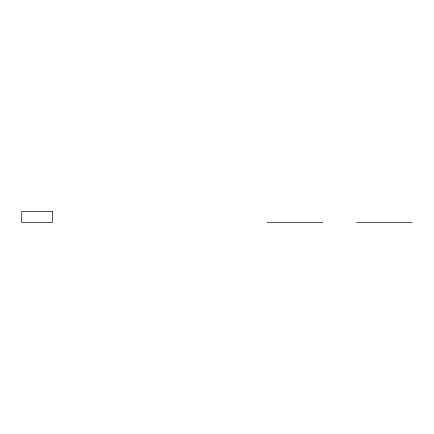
<?xml version="1.0" encoding="UTF-8"?>
<svg xmlns="http://www.w3.org/2000/svg" width="434" height="434" viewBox="0 0 434 434"><rect width="100%" height="100%" fill="white"/><g stroke="black" fill="none" stroke-linecap="round" stroke-linejoin="round"><path stroke-width="0.65" d="M267.029 222.561L322.804 222.561M356.694 222.561L412.3 222.561M52.422 211.439L21.7 211.439L21.7 222.561L52.422 222.561L52.422 211.439"/></g></svg>
